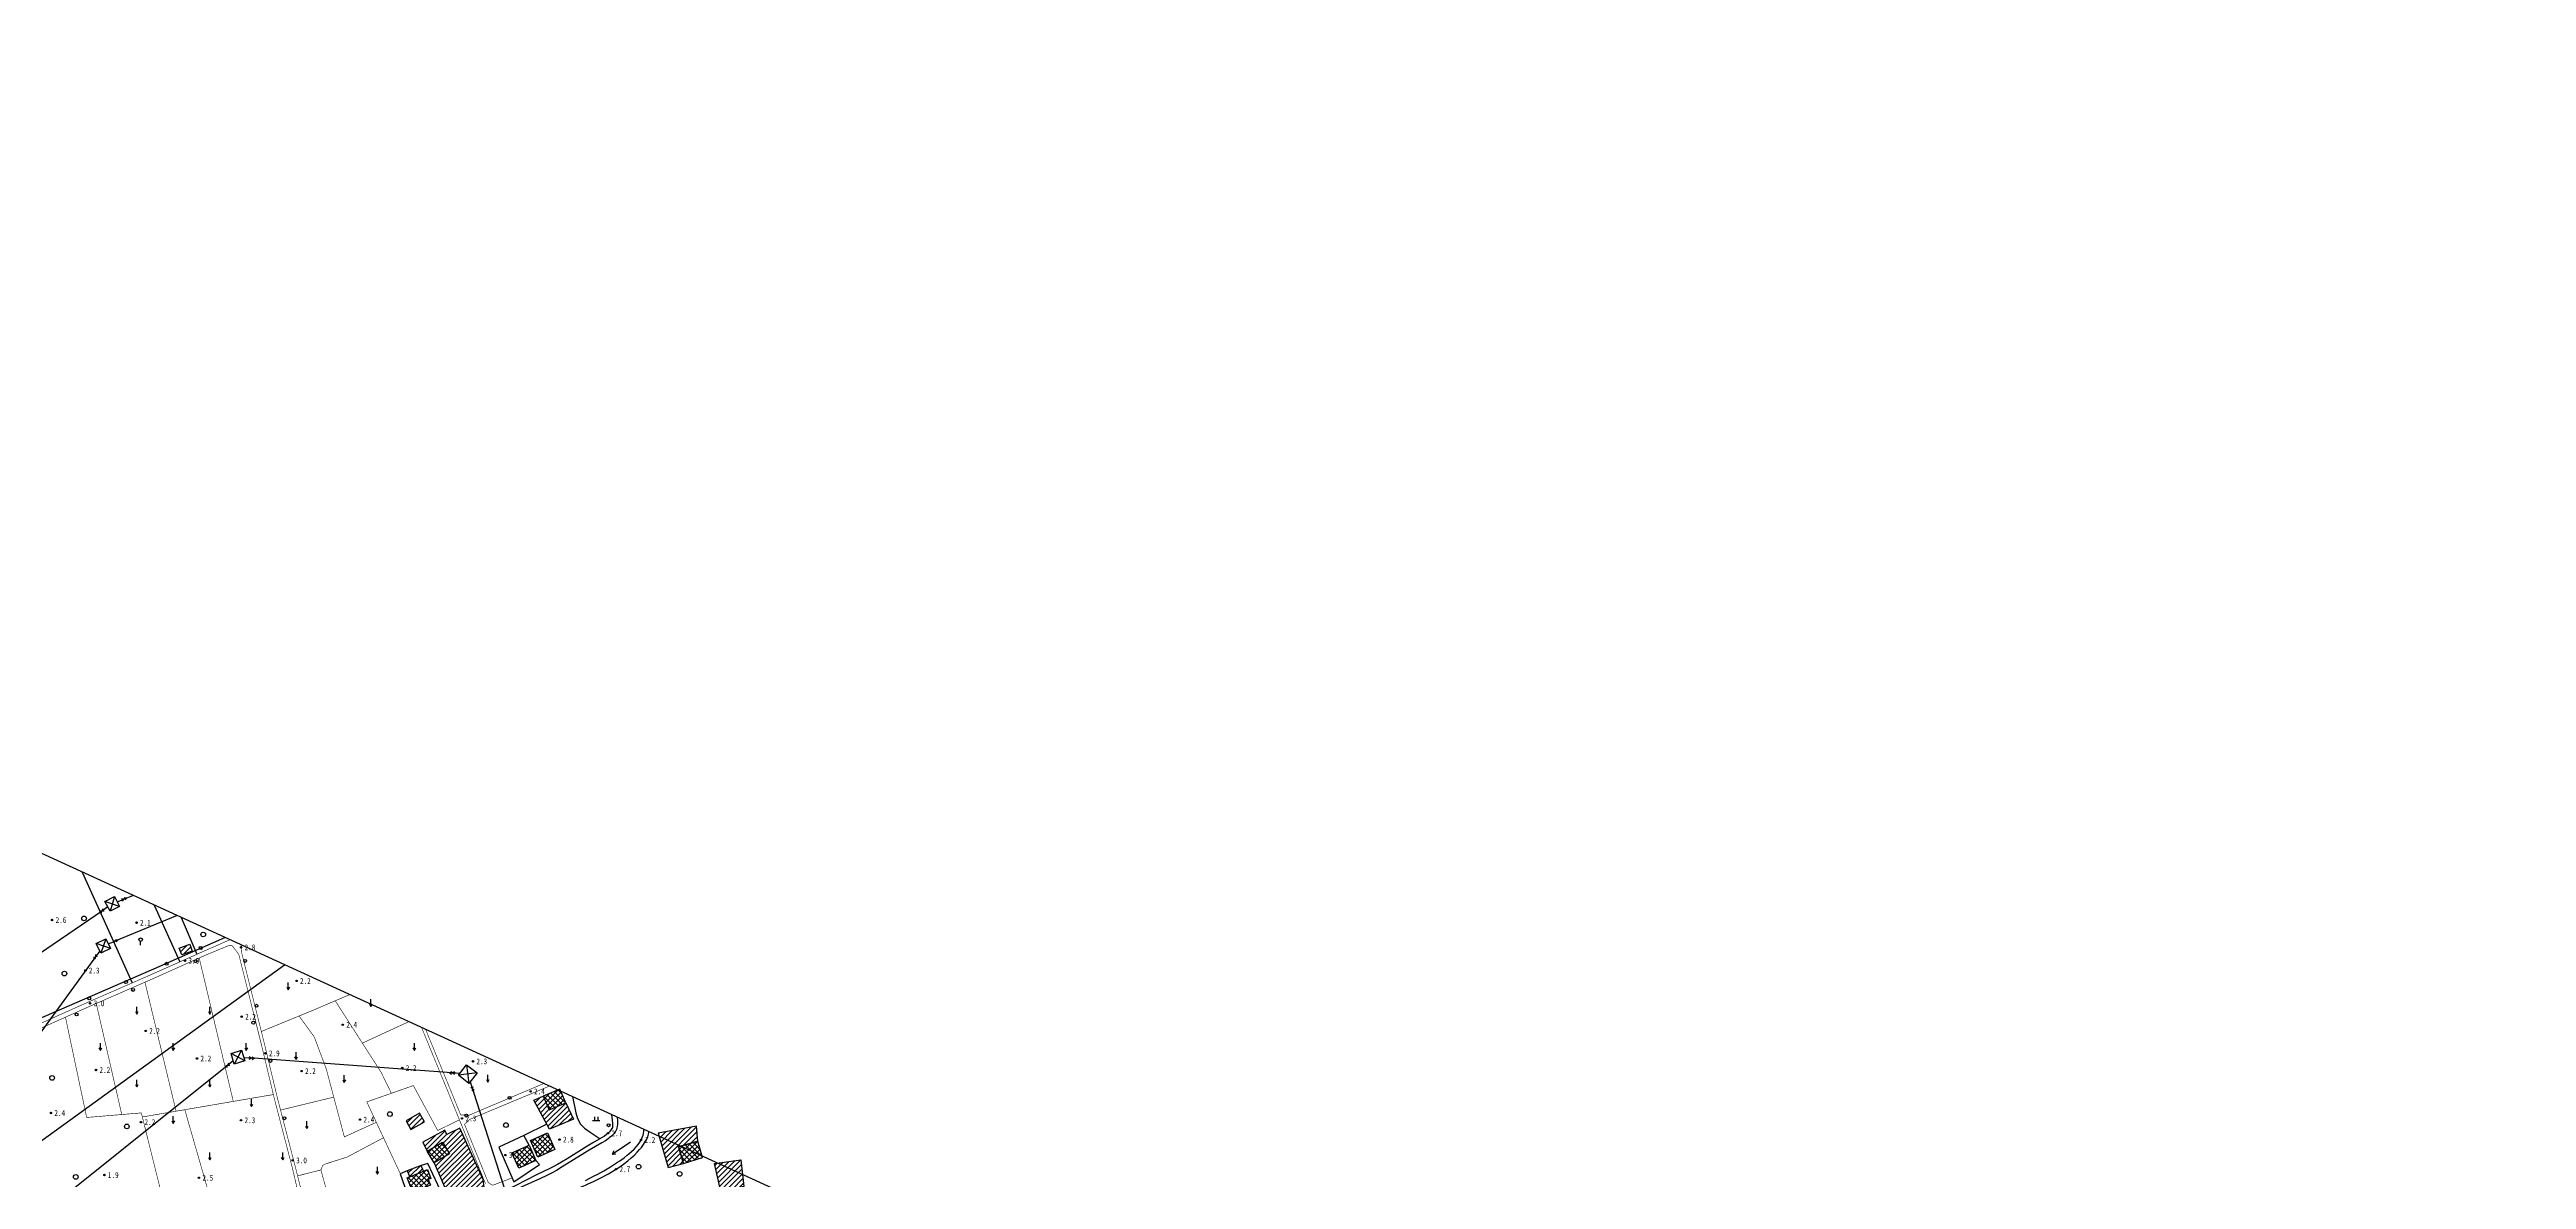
# Model space of a CAD drawing. Header units: metres. Extents: x 494039 to 619385, y 3351420 to 3402703.
# Drawn here: x 584468 to 586166, y 3395483 to 3396258 of the extents above; entities that cross this region are included whole.
import ezdxf
from ezdxf.enums import TextEntityAlignment as Align

# ---------------------------------------------------------------- set-up
doc = ezdxf.new("R2010")
doc.units = ezdxf.units.M
for name, pattern in [('2450', [0]), ('4410a', [0]), ('5711', [0]), ('8521', [0]), ('9610', [0])]:
    doc.linetypes.add(name, pattern=pattern)
for name, color, linetype in [('210100', 130, 'Continuous'), ('261301', 141, 'Continuous'), ('310300', 8, 'Continuous'), ('310500', 8, 'Continuous'), ('380202', 8, '2450'), ('420500', 8, 'Continuous'), ('440100', 8, 'Continuous'), ('510301', 8, 'Continuous'), ('510303', 8, 'Continuous'), ('541000', 8, 'Continuous'), ('547001', 8, 'Continuous'), ('720100', 8, 'Continuous'), ('760201', 8, '8521'), ('810100', 8, '9610'), ('810200', 8, 'Continuous'), ('810301', 8, 'Continuous'), ('810302', 8, 'Continuous'), ('810401', 8, 'Continuous'), ('810501', 8, 'Continuous'), ('范围线', 8, 'Continuous')]:
    doc.layers.add(name, color=color, linetype=linetype)
pattern_1 = [(45, (0, 0), (-1.767766953, 1.767766953), []), (135, (0, 0), (-1.767766953, -1.767766953), [])]
pattern_2 = [(45, (0, 0), (-1.767766953, 1.767766953), [])]

# ---------------------------------------------------------------- blocks, each defined once
blk = doc.blocks.new('gc170')
at = {"linetype": 'Continuous'}
blk.add_circle((0, 0), 0.5, dxfattribs=at)
blk = doc.blocks.new('gu')
at = {"flags": 128}
for points in [[(3.75, 0), (-3.75, 0)], [(2.71, -0.6), (3.75, 0), (3.75, 0), (2.71, 0.6)]]:
    blk.add_lwpolyline(points, dxfattribs=at)
blk = doc.blocks.new('p_point')
for radius in [0.25, 0.2, 0.15, 0.1, 0.05]:
    blk.add_circle((0, 0), radius)
blk.add_point((0, 0))
blk = doc.blocks.new('gc120')
for p, q in [((-0.5, 0.87), (0, 0)), ((0, 0), (0, 2.5)), ((0, 0), (0.5, 0.87))]:
    blk.add_line(p, q)
blk = doc.blocks.new('vm')
at = {"linetype": 'Continuous'}
for p, q in [((1.25, 0), (-1.25, 0)), ((-0.5, 0), (-0.5, 1.3)), ((0.5, 1.3), (0.5, 0))]:
    blk.add_line(p, q, dxfattribs=at)
blk = doc.blocks.new('gc325')
blk.add_line((0, 0), (0, 1.3))
blk.add_circle((0, 1.9), 0.6)
blk = doc.blocks.new('v1')
blk.add_circle((0, 0), 0.8)
blk = doc.blocks.new('gc013a')
at = {"linetype": 'Continuous'}
blk.add_line((0.5, 0), (4, 0), dxfattribs=at)
at = {"linetype": 'Continuous', "flags": 128}
for points in [[(2.31, -0.4), (3, 0), (2.31, 0.4)], [(3.31, -0.4), (4, 0), (3.31, 0.4)]]:
    blk.add_lwpolyline(points, dxfattribs=at)
blk = doc.blocks.new('1-3&1-4')
at = {"layer": '310300', "linetype": 'Continuous'}
h = blk.add_hatch(dxfattribs=at)
h.set_pattern_fill('ANSI31', color=8, scale=20, style=0)
h.set_pattern_definition(pattern_2)
h.paths.add_polyline_path([(584556.547, 3395641.845), (584563.7069, 3395644.4293), (584565.3692, 3395639.8238), (584558.2093, 3395637.2395)])
h = blk.add_hatch(dxfattribs=at)
h.set_pattern_fill('ANSI31', color=8, scale=20, style=0)
h.set_pattern_definition(pattern_2)
h.paths.add_polyline_path([(584715.3964, 3395517.4803), (584724.5936, 3395522.7507), (584721.2249, 3395528.6294), (584712.0277, 3395523.359)])
h = blk.add_hatch(dxfattribs=at)
h.set_pattern_fill('ANSI31', color=8, scale=20, style=0)
h.set_pattern_definition(pattern_2)
h.paths.add_polyline_path([(584805.9999, 3395540.3086), (584810.0275, 3395530.8524), (584821.4406, 3395535.7135), (584826.7632, 3395524.4648), (584810.3085, 3395517.6196), (584799.681, 3395537.5517)])
h = blk.add_hatch(dxfattribs=at)
h.set_pattern_fill('ANSI31', color=8, scale=20, style=0)
h.set_pattern_definition(pattern_2)
h.paths.add_polyline_path([(584731.3348, 3395494.5452), (584742.125, 3395469.6358), (584765.6662, 3395477.6131), (584764.8113, 3395483.0834), (584748.8037, 3395518.2462), (584740.0586, 3395514.0708), (584738.51, 3395516.8845), (584723.5262, 3395508.75), (584726.5751, 3395502.6372), (584736.9778, 3395508.7561), (584741.7375, 3395500.664)])
h = blk.add_hatch(dxfattribs=at)
h.set_pattern_fill('ANSI31', color=8, scale=20, style=0)
h.set_pattern_definition(pattern_2)
h.paths.add_polyline_path([(584902.1696, 3395494.2404), (584898.8242, 3395505.5337), (584911.9748, 3395509.4292), (584911.1842, 3395519.8135), (584884.9181, 3395514.8973), (584891.6672, 3395491.321)])
h = blk.add_hatch(dxfattribs=at)
h.set_pattern_fill('ANSI31', color=8, scale=20, style=0)
h.set_pattern_definition(pattern_2)
h.paths.add_polyline_path([(584723.9887, 3395488.86), (584722.3679, 3395492.8579), (584712.883, 3395489.0127), (584714.5038, 3395485.0148)])
h = blk.add_hatch(dxfattribs=at)
h.set_pattern_fill('ANSI31', color=8, scale=20, style=0)
h.set_pattern_definition(pattern_2)
h.paths.add_polyline_path([(584927.7549, 3395474.8623), (584923.562, 3395494.2034), (584941.5204, 3395496.6392), (584943.6501, 3395478.2755)])
at = {"layer": '310500', "linetype": 'Continuous'}
h = blk.add_hatch(dxfattribs=at)
h.set_pattern_fill('ANSI37', color=8, scale=20, style=0)
h.set_pattern_definition(pattern_1)
h.paths.add_polyline_path([(584810.0275, 3395530.8524), (584821.4406, 3395535.7135), (584817.4131, 3395545.1696), (584805.9999, 3395540.3086)])
h = blk.add_hatch(dxfattribs=at)
h.set_pattern_fill('ANSI37', color=8, scale=20, style=0)
h.set_pattern_definition(pattern_1)
h.paths.add_polyline_path([(584808.9669, 3395515.0992), (584814.0429, 3395503.7329), (584802.4675, 3395498.5635), (584797.3915, 3395509.9298)])
h = blk.add_hatch(dxfattribs=at)
h.set_pattern_fill('ANSI37', color=8, scale=20, style=0)
h.set_pattern_definition(pattern_1)
h.paths.add_polyline_path([(584736.9778, 3395508.7561), (584741.7375, 3395500.664), (584731.3348, 3395494.5452), (584726.5751, 3395502.6372)])
h = blk.add_hatch(dxfattribs=at)
h.set_pattern_fill('ANSI37', color=8, scale=20, style=0)
h.set_pattern_definition(pattern_1)
h.paths.add_polyline_path([(584796.4428, 3395506.7763), (584801.0956, 3395496.217), (584789.2327, 3395490.9898), (584784.5799, 3395501.5491)])
h = blk.add_hatch(dxfattribs=at)
h.set_pattern_fill('ANSI37', color=8, scale=20, style=0)
h.set_pattern_definition(pattern_1)
h.paths.add_polyline_path([(584902.1696, 3395494.2404), (584915.3201, 3395498.1359), (584911.9748, 3395509.4292), (584898.8242, 3395505.5337)])
h = blk.add_hatch(dxfattribs=at)
h.set_pattern_fill('ANSI37', color=8, scale=20, style=0)
h.set_pattern_definition(pattern_1)
h.paths.add_polyline_path([(584726.6064, 3395489.9212), (584729.0305, 3395483.9416), (584727.1309, 3395483.1714), (584728.6811, 3395479.3474), (584716.7726, 3395474.5197), (584712.7982, 3395484.3233)])
at = {"layer": '210100', "color": 141, "linetype": 'Continuous', "elevation": 1.3038, "flags": 128}
for points in [[(584856.5416, 3395526.0548), (584856.6349, 3395525.608), (584856.914, 3395523.8163), (584857.0261, 3395522.2549), (584856.9928, 3395520.9229), (584856.8097, 3395519.598), (584856.5812, 3395518.5477), (584856.2482, 3395517.4678), (584855.8174, 3395516.4905), (584855.3683, 3395515.7141), (584854.68, 3395514.7717), (584853.8319, 3395513.8261), (584852.7616, 3395512.8154), (584851.339, 3395511.6411), (584850.4719, 3395510.9879), (584848.6911, 3395509.7529), (584846.2457, 3395508.2152), (584837.4458, 3395503.1985), (584834.5912, 3395501.5052), (584819.0856, 3395491.7464), (584815.0405, 3395489.3151), (584811.6214, 3395487.4122), (584808.5984, 3395485.8817), (584804.1619, 3395483.7991), (584788.7652, 3395476.9437)], [(584834.9631, 3395482.5203), (584841.0897, 3395485.5932), (584843.4279, 3395486.8067), (584847.5944, 3395489.0638), (584852.1758, 3395491.7699), (584857.0714, 3395494.9269), (584858.6758, 3395496.025), (584861.5188, 3395498.0754), (584863.6768, 3395499.7572), (584864.8133, 3395500.7053), (584866.6216, 3395502.3285), (584868.3549, 3395504.0367), (584869.991, 3395505.8292), (584871.1352, 3395507.2335), (584872.1883, 3395508.6963), (584873.1266, 3395510.228), (584873.9197, 3395511.8429), (584874.5153, 3395513.4995), (584874.8368, 3395514.8099), (584875.0261, 3395516.1376), (584875.0596, 3395517.574)]]:
    blk.add_lwpolyline(points, dxfattribs=at)
at = {"layer": '310300', "color": 8, "linetype": 'Continuous', "flags": 128}
for points, elevation in [([(584556.547, 3395641.845), (584563.7069, 3395644.4293), (584565.3692, 3395639.8238), (584558.2093, 3395637.2395)], 5.0319), ([(584715.3964, 3395517.4803), (584724.5936, 3395522.7507), (584721.2249, 3395528.6294), (584712.0277, 3395523.359)], 5.9483), ([(584805.9999, 3395540.3086), (584810.0275, 3395530.8524), (584821.4406, 3395535.7135), (584826.7632, 3395524.4648), (584810.3085, 3395517.6196), (584799.681, 3395537.5517)], 6.3205), ([(584902.1696, 3395494.2404), (584898.8242, 3395505.5337), (584911.9748, 3395509.4292), (584911.1842, 3395519.8135), (584884.9181, 3395514.8973), (584891.6672, 3395491.321)], 6.5997), ([(584723.9887, 3395488.86), (584722.3679, 3395492.8579), (584712.883, 3395489.0127), (584714.5038, 3395485.0148)], 6.2943), ([(584927.7549, 3395474.8623), (584923.562, 3395494.2034), (584941.5204, 3395496.6392), (584943.6501, 3395478.2755)], 6.5997)]:
    blk.add_lwpolyline(points, close=True, dxfattribs=dict(at, elevation=elevation))
blk.add_lwpolyline([(584731.3348, 3395494.5452), (584742.125, 3395469.6358), (584765.6662, 3395477.6131), (584764.8113, 3395483.0834), (584748.8037, 3395518.2462), (584740.0586, 3395514.0708), (584738.51, 3395516.8845), (584723.5262, 3395508.75), (584726.5751, 3395502.6372), (584736.9778, 3395508.7561), (584741.7375, 3395500.664)], close=True, dxfattribs=at)
at = {"layer": '310500', "color": 8, "linetype": 'Continuous', "flags": 128}
for points, elevation in [([(584810.0275, 3395530.8524), (584821.4406, 3395535.7135), (584817.4131, 3395545.1696), (584805.9999, 3395540.3086)], 6.3205), ([(584808.9669, 3395515.0992), (584814.0429, 3395503.7329), (584802.4675, 3395498.5635), (584797.3915, 3395509.9298)], 13.3311), ([(584796.4428, 3395506.7763), (584801.0956, 3395496.217), (584789.2327, 3395490.9898), (584784.5799, 3395501.5491)], 10.8184), ([(584902.1696, 3395494.2404), (584915.3201, 3395498.1359), (584911.9748, 3395509.4292), (584898.8242, 3395505.5337)], 8.889), ([(584726.6064, 3395489.9212), (584729.0305, 3395483.9416), (584727.1309, 3395483.1714), (584728.6811, 3395479.3474), (584716.7726, 3395474.5197), (584712.7982, 3395484.3233)], 12.9402)]:
    blk.add_lwpolyline(points, close=True, dxfattribs=dict(at, elevation=elevation))
blk.add_lwpolyline([(584736.9778, 3395508.7561), (584741.7375, 3395500.664), (584731.3348, 3395494.5452), (584726.5751, 3395502.6372)], close=True, dxfattribs=at)
at = {"layer": '380202', "color": 8, "linetype": '2450', "elevation": 6.1829, "flags": 128}
blk.add_lwpolyline([(584796.4428, 3395506.7763), (584792.764, 3395513.4097), (584775.6305, 3395505.3004), (584785.8171, 3395481.4925), (584803.4286, 3395493.5513), (584801.0956, 3395496.217)], dxfattribs=at)
at = {"layer": '380202', "color": 8, "linetype": '2450', "flags": 128}
blk.add_lwpolyline([(584712.883, 3395489.0127), (584708.0734, 3395487.1028), (584716.9901, 3395461.7665), (584735.3788, 3395467.455), (584737.1846, 3395472.2758), (584727.0329, 3395494.211), (584722.3679, 3395492.8579)], dxfattribs=at)
at = {"layer": '420500', "color": 8, "linetype": 'Continuous', "const_width": 0.4, "flags": 128}
for points, elevation in [([(584591.2209, 3395647.5655), (584572.1619, 3395639.1788)], 3.4471), ([(584574.7397, 3395637.0793), (584536.816, 3395620.1164), (584495.3766, 3395602.0136), (584443.1842, 3395578.6582)], 3.4471), ([(584572.1619, 3395639.1788), (584535.5819, 3395622.9167), (584494.1391, 3395604.8124), (584446.9176, 3395583.6814)], 3.4471), ([(584574.7397, 3395637.0793), (584590.6927, 3395643.6847), (584592.2385, 3395643.6702), (584593.1113, 3395643.1452), (584597.375, 3395637.5212)], 3.4471), ([(584599.4609, 3395638.0446), (584598.9035, 3395644.047)], 3.4471), ([(584768.3423, 3395481.1697), (584771.0465, 3395479.2603), (584771.7179, 3395479.3139), (584784.6474, 3395484.2262)], 3.2243)]:
    blk.add_lwpolyline(points, dxfattribs=dict(at, elevation=elevation))
for points in [[(584646.4244, 3395438.4557), (584634.1211, 3395490.848), (584621.8139, 3395538.2149), (584612.9153, 3395575.3824), (584597.375, 3395637.5212)], [(584647.0079, 3395448.7428), (584636.2043, 3395491.3826), (584623.9006, 3395538.7357), (584615.0044, 3395575.8932), (584599.4609, 3395638.0446)], [(584722.6629, 3395587.3681), (584740.3285, 3395544.3904), (584766.4301, 3395480.3898)], [(584725.4134, 3395586.1085), (584742.2396, 3395545.1729), (584749.4645, 3395527.4576)], [(584752.0901, 3395521.0199), (584768.3423, 3395481.1697)]]:
    blk.add_lwpolyline(points, dxfattribs=at)
at = {"layer": '440100', "color": 8, "linetype": '4410a', "const_width": 0.4, "elevation": 3.4471, "flags": 128}
blk.add_lwpolyline([(584749.4645, 3395527.4576), (584755.0811, 3395527.1743), (584806.473, 3395548.9851)], dxfattribs=at)
at = {"layer": '440100', "color": 8, "linetype": 'Continuous', "const_width": 0.4, "elevation": 3.4471, "flags": 128}
blk.add_lwpolyline([(584752.0901, 3395521.0199), (584755.8996, 3395524.4869), (584810.3531, 3395547.2081)], dxfattribs=at)
at = {"layer": '510303', "color": 8, "linetype": 'Continuous'}
for p, q in [((584515.5362, 3395670.4351), (584505.612, 3395673.7507)), ((584512.0478, 3395677.1127), (584509.1004, 3395667.073)), ((584506.1423, 3395648.2343), (584502.7539, 3395638.3584)), ((584509.389, 3395641.6108), (584499.5072, 3395644.9819)), ((584601.5548, 3395564.4975), (584592.0413, 3395569.6331)), ((584599.3185, 3395571.8473), (584594.2776, 3395562.2833)), ((584753.5633, 3395561.9015), (584755.1371, 3395549.0293)), ((584760.7833, 3395556.2765), (584747.9171, 3395554.6544))]:
    blk.add_line(p, q, dxfattribs=at)
at = {"layer": '510303', "color": 8, "linetype": 'Continuous', "flags": 128}
for points, elevation in [([(584512.0478, 3395677.1127), (584515.5362, 3395670.4351), (584509.1004, 3395667.073), (584505.612, 3395673.7507)], 2.4806), ([(584506.1423, 3395648.2343), (584509.389, 3395641.6108), (584502.7539, 3395638.3584), (584499.5072, 3395644.9819)], 2.2578), ([(584599.3185, 3395571.8473), (584601.5548, 3395564.4975), (584594.2776, 3395562.2833), (584592.0413, 3395569.6331)], 2.4806), ([(584753.5633, 3395561.9015), (584760.7833, 3395556.2765), (584755.1371, 3395549.0293), (584747.9171, 3395554.6544)], 1.4558)]:
    blk.add_lwpolyline(points, close=True, dxfattribs=dict(at, elevation=elevation))
at = {"layer": '541000', "color": 8, "linetype": 'Continuous'}
for p, q in [((584233.0787, 3395483.5773), (584503.9567, 3395667.5974)), ((584555.1073, 3395664.1046), (584511.8482, 3395646.336)), ((584517.9637, 3395675.1578), (584524.7903, 3395677.9891)), ((584499.7484, 3395636.8224), (584341.6306, 3395419.0123)), ((584430.3484, 3395486.9592), (584628.7294, 3395630.3874)), ((584590.5513, 3395562.0676), (584444.4803, 3395445.2042)), ((584746.3718, 3395556.0528), (584604.7765, 3395566.4779)), ((584822.9217, 3395342.4385), (584756.8015, 3395547.8502))]:
    blk.add_line(p, q, dxfattribs=at)
at = {"layer": '547001', "color": 8, "linetype": '5711', "flags": 128}
blk.add_lwpolyline([(584393.0447, 3395673.129), (584402.3512, 3395659.5929), (584407.8743, 3395648.4118), (584437.5626, 3395583.4361), (584539.0261, 3395627.5176), (584587.7751, 3395649.1436)], dxfattribs=at)
at = {"layer": '760201', "color": 8, "linetype": '8521', "flags": 128}
blk.add_lwpolyline([(584852.8837, 3395527.7301), (584853.3396, 3395523.7751), (584853.5379, 3395521.4711), (584853.5942, 3395520.0571), (584853.5626, 3395519.5951), (584853.4307, 3395518.9012), (584853.158, 3395518.189), (584852.7287, 3395517.435), (584852.21, 3395516.714), (584851.462, 3395515.8366), (584850.0114, 3395514.4583), (584849.3451, 3395513.9172), (584847.9508, 3395512.9039), (584845.9976, 3395511.6587), (584840.1581, 3395508.3396), (584836.6637, 3395506.2544), (584822.541, 3395497.3276), (584818.6076, 3395494.9561), (584815.8318, 3395493.3982), (584812.7733, 3395491.8209), (584810.5214, 3395490.7192), (584801.5124, 3395486.3965), (584787.3006, 3395479.074), (584782.1717, 3395476.6083), (584779.5644, 3395475.4878), (584777.4445, 3395474.6803), (584775.0821, 3395473.9229), (584771.384, 3395472.8934)], dxfattribs=at)
at = {"layer": '760201', "color": 8, "linetype": '8521', "elevation": 2.908, "flags": 128}
blk.add_lwpolyline([(584797.417, 3395456.7517), (584804.7699, 3395462.5287), (584809.8434, 3395466.3369), (584813.1498, 3395468.6788), (584817.3817, 3395471.4434), (584819.6987, 3395472.8056), (584820.878, 3395473.4457), (584823.0207, 3395474.5018), (584825.8169, 3395475.7129), (584835.0812, 3395479.3611), (584836.9307, 3395480.1579), (584840.59, 3395481.8407), (584845.104, 3395484.071), (584850.8729, 3395487.153), (584852.619, 3395488.1494), (584855.6277, 3395489.9671), (584857.279, 3395491.0383), (584859.5587, 3395492.6218), (584861.0503, 3395493.719), (584863.9709, 3395496.0003), (584866.4553, 3395498.089), (584868.5225, 3395499.955), (584870.5169, 3395501.9061), (584872.107, 3395503.6142), (584873.3188, 3395505.0485), (584874.8234, 3395507.0734), (584876.224, 3395509.3331), (584877.0266, 3395510.9002), (584877.6945, 3395512.5035), (584878.2451, 3395514.3398), (584878.468, 3395515.578), (584878.4929, 3395516.0017)], dxfattribs=at)
at = {"layer": '810100', "color": 8, "linetype": '9610', "flags": 128}
for points in [[(584490.0441, 3395693.902), (584524.3567, 3395618.013)], [(584826.1631, 3395539.9675), (584828.3695, 3395528.8481), (584829.6056, 3395525.0316), (584831.5073, 3395521.1073), (584834.3147, 3395518.2478), (584838.1935, 3395515.6214), (584845.0278, 3395511.1235)], [(584808.4199, 3395521.1617), (584792.764, 3395513.4097)]]:
    blk.add_lwpolyline(points, dxfattribs=at)
at = {"layer": '810100', "color": 8, "linetype": '9610', "elevation": 3.1789, "flags": 128}
for points in [[(584539.2792, 3395671.3535), (584556.8593, 3395632.3759)], [(584557.9189, 3395662.817), (584568.5966, 3395637.5938)]]:
    blk.add_lwpolyline(points, dxfattribs=at)
at = {"layer": '810200', "color": 8, "linetype": 'Continuous', "const_width": 0.4, "flags": 128}
for points in [[(584570.2115, 3395635.0539), (584593.5824, 3395536.7057)], [(584612.8178, 3395584.6513), (584648.427, 3395599.2924), (584673.397, 3395609.9307)], [(584663.4677, 3395605.7004), (584694.9888, 3395556.5229), (584701.9453, 3395542.2691)], [(584478.5222, 3395594.4715), (584493.0655, 3395525.7077), (584530.5418, 3395528.8142), (584549.2305, 3395453.6089)]]:
    blk.add_lwpolyline(points, dxfattribs=at)
for points, elevation in [([(584533.0234, 3395618.4596), (584554.348, 3395529.9889)], 3.0304), ([(584499.6362, 3395603.8744), (584517.1096, 3395527.7008)], 3.0304), ([(584638.6416, 3395595.269), (584649.008, 3395581.0642), (584657.2308, 3395559.2816), (584669.7087, 3395512.3742), (584691.6323, 3395522.3629)], 3.0917), ([(584682.0699, 3395576.7003), (584713.9161, 3395591.3739)], 3.0917), ([(584708.0734, 3395487.1028), (584685.0979, 3395536.3767), (584717.0297, 3395547.5449), (584733.7152, 3395516.7773), (584748.6194, 3395524.0613)], 3.463), ([(584531.2333, 3395526.0317), (584621.0494, 3395541.408)], 3.0917), ([(584560.3171, 3395531.0108), (584581.2152, 3395458.4749)], 3.0917), ([(584662.453, 3395539.6502), (584625.9704, 3395530.7696)], 3.0917), ([(584637.6589, 3395485.6414), (584653.6372, 3395489.7095), (584654.7527, 3395492.5764), (584655.9546, 3395493.5617), (584671.6195, 3395498.5393), (584696.5655, 3395511.7831)], 3.0917), ([(584653.6372, 3395489.7095), (584659.1029, 3395469.8358), (584663.1889, 3395460.4281), (584672.8587, 3395443.5762)], 3.0917)]:
    blk.add_lwpolyline(points, dxfattribs=dict(at, elevation=elevation))
at = {"layer": '范围线', "color": 8, "flags": 128}
blk.add_lwpolyline([(580974.9971, 3398172.2884), (580158.1729, 3397748.7629), (583102.2681, 3395406.1495), (589376.9328, 3392493.3034), (594318.9563, 3392016.403), (594002.9657, 3392059.9931), (593709.5027, 3392110.274), (593489.39, 3392154.2585), (593446.55, 3392164.1073), (593184.0367, 3392224.4585), (592856.0894, 3392311.9807), (592630.9821, 3392379.424), (592345.2786, 3392474.0542), (592112.8421, 3392558.6278), (591835.9381, 3392668.5492), (591571.4074, 3392783.2499), (591303.4331, 3392909.9936), (591275.2655, 3392923.316), (591065.2798, 3393031.2284), (591019.813, 3393054.5939), (590886.2864, 3393127.1825), (590776.1303, 3393189.2284), (589711.9005, 3393302.4152), (583546.9224, 3396125.8295)], close=True, dxfattribs=at)
at = {"layer": '261301', "color": 141, "linetype": 'Continuous', "xscale": 2, "yscale": 2, "rotation": 213.5012631995987}
blk.add_blockref('gu', (584859.655, 3395504.7592, 1.2), dxfattribs=at)
at = {"layer": '510301', "color": 8, "linetype": 'Continuous', "xscale": 2, "yscale": 2}
for p in [(584547.8542, 3395631.0902, 4.8091), (584567.7675, 3395632.8518, 4.1407), (584571.2982, 3395641.9069, 3.3794), (584601.7293, 3395633.0583, 4.1407), (584520.0205, 3395618.5545, 4.8091), (584524.9094, 3395613.1428, 3.3794), (584486.1487, 3395596.2898, 4.8091), (584494.8052, 3395607.3503, 3.3794), (584609.4725, 3395602.3272, 4.1407), (584607.331, 3395590.7161, 4.1407), (584619.0897, 3395564.4428, 4.1964), (584753.3665, 3395526.9488, 3.1797), (584782.9835, 3395539.1388, 3.1797), (584628.601, 3395525.1668, 4.3635), (584850.8943, 3395520.3318, 2.723)]:
    blk.add_blockref('gc170', p, dxfattribs=at)
at = {"layer": '541000', "color": 8, "linetype": 'Continuous', "xscale": 2, "yscale": 2}
for p, rotation in [((584508.3781, 3395670.6011), 214.1900994835791), ((584513.017, 3395673.1061), 22.52635990630213), ((584506.9481, 3395644.3233), 22.33038734226914), ((584502.5794, 3395640.7222), 234.0224935083525), ((584594.3817, 3395565.1321), 218.6613769654073), ((584599.8673, 3395566.8393), 355.78914988051), ((584749.861, 3395555.7959), 175.7891498805101), ((584755.7399, 3395551.1482), 287.8429218982029)]:
    blk.add_blockref('gc013a', p, dxfattribs=dict(at, rotation=rotation))
at = {"layer": '720100', "color": 8, "linetype": 'Continuous', "xscale": 2, "yscale": 2, "zscale": 2}
for p in [(584469.395, 3395661.0993, 2.5846), (584527.2448, 3395659.2609, 2.1266), (584560.436, 3395633.2274, 3.0029), (584598.942, 3395642.3692, 2.8095), (584492.1228, 3395626.4674, 2.322), (584636.9396, 3395619.3199, 2.1888), (584495.4337, 3395603.9558, 2.9546), (584599.3262, 3395594.8304, 2.1665), (584533.5452, 3395585.0639, 2.1922), (584668.6489, 3395589.249, 2.3701), (584568.6865, 3395566.1389, 2.1819), (584615.6186, 3395569.675, 2.8925), (584757.8743, 3395564.1678, 2.289), (584499.4607, 3395558.2513, 2.1972), (584640.3895, 3395557.4896, 2.1712), (584709.3902, 3395559.6133, 2.2166), (584797.3873, 3395543.5403, 2.3805), (584468.548, 3395528.795, 2.4404), (584530.3281, 3395522.4712, 2.2063), (584598.8815, 3395523.7945, 2.2694), (584680.4307, 3395524.2514, 2.3903), (584750.4462, 3395525.0477, 2.2523), (584817.218, 3395510.5304, 2.8406), (584850.439, 3395514.8657, 2.723), (584873.1508, 3395510.2965, 1.2), (584634.3158, 3395496.2627, 2.9888), (584780.1387, 3395499.8987, 3.1274), (584505.229, 3395486.2302, 1.8697), (584570.0136, 3395484.3304, 2.5018), (584855.9557, 3395490.1892, 2.723)]:
    blk.add_blockref('p_point', p, dxfattribs=at)
at = {"layer": '810301', "color": 8, "linetype": 'Continuous', "xscale": 2, "yscale": 2}
for p in [(584631.2491, 3395613.3001, 3.5681), (584527.4738, 3395596.6144), (584577.4738, 3395596.6144), (584687.9467, 3395601.7092, 3.5681), (584502.4738, 3395571.6144), (584552.4738, 3395571.6144), (584602.4738, 3395571.6144), (584636.6249, 3395565.5484, 3.5681), (584717.6972, 3395571.7018, 3.5681), (584527.4738, 3395546.6144), (584577.4738, 3395546.6144), (584669.623, 3395549.6947, 3.5681), (584768.0581, 3395549.9743, 3.5681), (584606.0769, 3395533.1477), (584552.4738, 3395521.6144), (584643.9947, 3395518.0752, 3.5681), (584577.4738, 3395496.6144), (584627.4738, 3395496.6144), (584692.4117, 3395486.8902, 3.5681)]:
    blk.add_blockref('gc120', p, dxfattribs=at)
at = {"layer": '810302', "color": 8, "linetype": 'Continuous', "xscale": 2, "yscale": 2}
blk.add_blockref('vm', (584842.4388, 3395523.48, 3.8025), dxfattribs=at)
at = {"layer": '810401', "color": 8, "linetype": 'Continuous', "xscale": 2, "yscale": 2}
blk.add_blockref('gc325', (584530.0444, 3395643.8243, 2.611), dxfattribs=at)
at = {"layer": '810501', "color": 8, "linetype": 'Continuous', "xscale": 2, "yscale": 2}
for p in [(584491.2537, 3395662.2056, 2.611), (584572.9525, 3395651.1676, 2.611), (584477.7813, 3395624.393, 2.611), (584469.358, 3395552.7841, 2.611), (584700.9114, 3395528.0554, 3.5681), (584520.6071, 3395519.5495, 2.611), (584780.4719, 3395520.4912, 3.5681), (584871.4143, 3395491.9551, 3.5681), (584485.6219, 3395484.9138, 2.611), (584899.5634, 3395487.0139, 3.5681)]:
    blk.add_blockref('v1', p, dxfattribs=at)
at = {"layer": '720100', "color": 8, "width": 0.75}
for s, p in [('2.6', (584471.795, 3395661.0993, 2.5846)), ('2.1', (584529.6448, 3395659.2609, 2.1266)), ('3.0', (584562.836, 3395633.2274, 3.0029)), ('2.8', (584601.342, 3395642.3692, 2.8095)), ('2.3', (584494.5228, 3395626.4674, 2.322)), ('2.2', (584639.3396, 3395619.3199, 2.1888)), ('3.0', (584497.8337, 3395603.9558, 2.9546)), ('2.2', (584601.7262, 3395594.8304, 2.1665)), ('2.2', (584535.9452, 3395585.0639, 2.1922)), ('2.4', (584671.0489, 3395589.249, 2.3701)), ('2.2', (584571.0865, 3395566.1389, 2.1819)), ('2.9', (584618.0186, 3395569.675, 2.8925)), ('2.2', (584711.7902, 3395559.6133, 2.2166)), ('2.3', (584760.2743, 3395564.1678, 2.289)), ('2.2', (584501.8607, 3395558.2513, 2.1972)), ('2.2', (584642.7895, 3395557.4896, 2.1712)), ('2.4', (584799.7873, 3395543.5403, 2.3805)), ('2.4', (584470.948, 3395528.795, 2.4404)), ('2.3', (584752.8462, 3395525.0477, 2.2523)), ('2.2', (584532.7281, 3395522.4712, 2.2063)), ('2.3', (584601.2815, 3395523.7945, 2.2694)), ('2.4', (584682.8307, 3395524.2514, 2.3903)), ('2.8', (584819.618, 3395510.5304, 2.8406)), ('2.7', (584852.839, 3395514.8657, 2.723)), ('1.2', (584875.5508, 3395510.2965, 1.2)), ('3.0', (584636.7158, 3395496.2627, 2.9888)), ('3.1', (584782.5387, 3395499.8987, 3.1274)), ('1.9', (584507.629, 3395486.2302, 1.8697)), ('2.5', (584572.4136, 3395484.3304, 2.5018)), ('2.7', (584858.3557, 3395490.1892, 2.723))]:
    blk.add_text(s, height=4, dxfattribs=at).set_placement(p, align=Align.MIDDLE_LEFT)

msp = doc.modelspace()

# ---------------------------------------------------------------- block references
msp.add_blockref('1-3&1-4', (0, 0))

doc.saveas('drawing.dxf')
